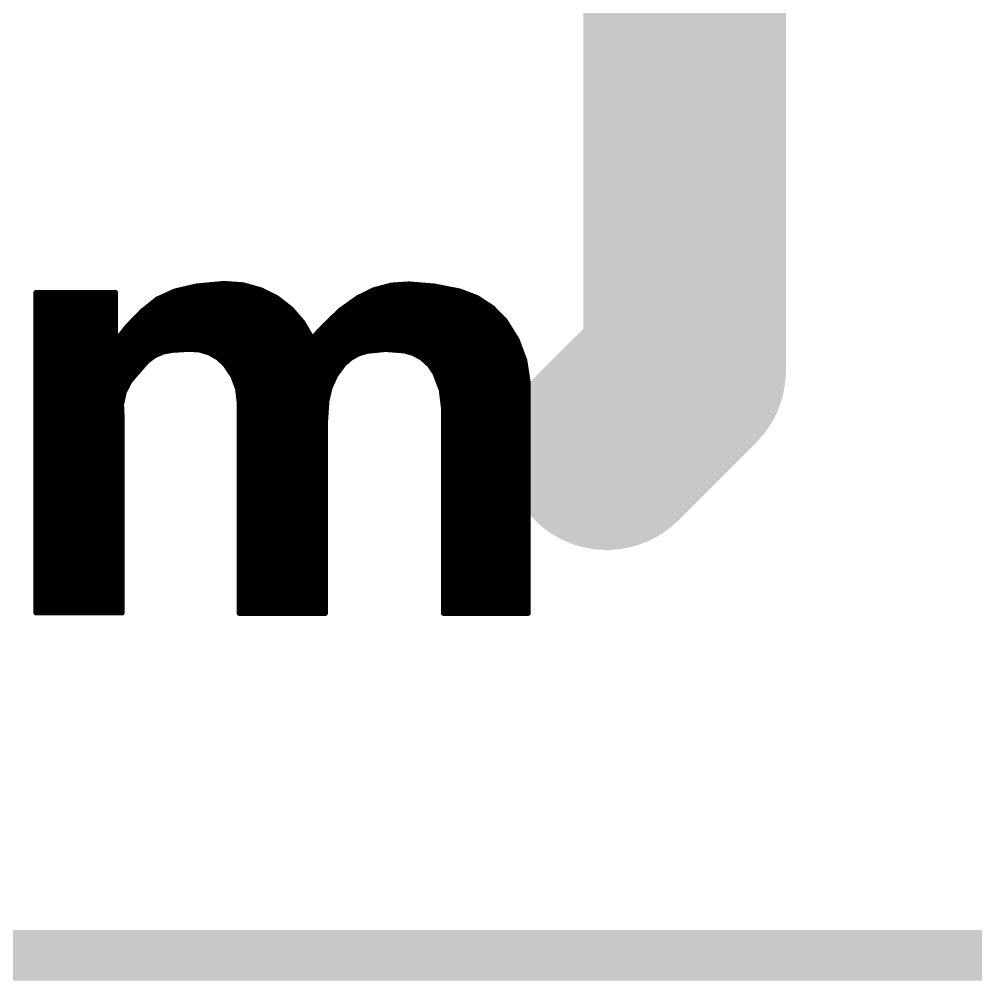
# Model space of a CAD drawing. Extents: x -27 to 95, y -17 to 50.
# Drawn here: x 80.876 to 85.669, y -0.127 to 4.692 of the extents above; entities that cross this region are included whole.
import ezdxf

# ---------------------------------------------------------------- set-up
doc = ezdxf.new("R2010")
doc.units = 0
for name, color, linetype in [('1', 12, 'CONTINUOUS'), ('16', 132, 'CONTINUOUS'), ('18', 110, 'CONTINUOUS'), ('20', 53, 'CONTINUOUS'), ('21', 41, 'CONTINUOUS')]:
    doc.layers.add(name, color=color, linetype=linetype)

# ---------------------------------------------------------------- blocks, each defined once
blk = doc.blocks.new('ROUNDV')
at = {"const_width": 0.5}
blk.add_lwpolyline([(0, -0.25, 1), (0, 0.25, 1), (0, -0.25)], format="xyb", dxfattribs=at)

msp = doc.modelspace()

# ---------------------------------------------------------------- linework, layer by layer
at = {"layer": '1'}
for points, const_width in [([(84.21, 6.35), (84.21, 2.93)], 1.016), ([(84.21, 2.93), (83.82, 2.54)], 1.016), ([(91.44, 0), (2.54, 0)], 0.254)]:
    msp.add_lwpolyline(points, dxfattribs=dict(at, const_width=const_width))
at = {"layer": '1', "const_width": 0.508}
for points in [[(84.3896, 2.7504, 1), (84.0304, 3.1096)], [(83.956, 2.93, 1), (84.464, 2.93)], [(83.6404, 2.7196, 1), (83.9996, 2.3604)]]:
    msp.add_lwpolyline(points, format="xyb", dxfattribs=at)
at = {"layer": '16', "const_width": 0.254}
msp.add_lwpolyline([(91.44, 0), (2.54, 0)], dxfattribs=at)
at = {"layer": '20', "const_width": 0.254}
msp.add_lwpolyline([(2.54, 0), (91.44, 0)], dxfattribs=at)
at = {"layer": '21', "const_width": 0.0254}
for points in [[(81.7651, 3.3553), (81.9023, 3.368)], [(81.9023, 3.368), (81.998, 3.3611)], [(81.998, 3.3611), (82.0903, 3.335)], [(82.74, 3.3594), (82.8294, 3.3655)], [(82.8294, 3.3655), (82.9574, 3.3548)], [(80.96, 1.717), (80.96, 3.3223)], [(80.96, 3.3223), (81.3587, 3.3223)], [(81.3587, 3.3223), (81.3587, 3.1013)], [(81.567, 3.2895), (81.6559, 3.3299)], [(81.6504, 3.3274), (82.1052, 3.3274)], [(81.6559, 3.3299), (81.7651, 3.3553)], [(81.7544, 3.3528), (82.0272, 3.3528)], [(82.0903, 3.335), (82.1693, 3.2947)], [(82.5729, 3.2969), (82.6534, 3.3362)], [(82.6354, 3.3274), (83.09, 3.3274)], [(82.6534, 3.3362), (82.74, 3.3594)], [(82.7155, 3.3528), (82.9674, 3.3528)], [(82.9574, 3.3548), (83.0834, 3.3299)], [(83.0834, 3.3299), (83.17, 3.2972)], [(80.96, 3.302), (81.3587, 3.302)], [(80.96, 3.2766), (81.3587, 3.2766)], [(81.4908, 3.2283), (81.567, 3.2895)], [(81.5509, 3.2766), (82.1924, 3.2766)], [(81.5945, 3.302), (82.1549, 3.302)], [(82.1693, 3.2947), (82.2392, 3.24)], [(82.484, 3.2331), (82.5729, 3.2969)], [(82.5446, 3.2766), (83.2015, 3.2766)], [(82.5833, 3.302), (83.1574, 3.302)], [(83.17, 3.2972), (83.2475, 3.2465)], [(80.96, 3.2512), (81.3587, 3.2512)], [(80.96, 3.2258), (81.3587, 3.2258)], [(81.4146, 3.1496), (81.4908, 3.2283)], [(81.4884, 3.2258), (82.2515, 3.2258)], [(81.5193, 3.2512), (82.2249, 3.2512)], [(82.2392, 3.24), (82.2973, 3.1731)], [(82.4052, 3.1572), (82.484, 3.2331)], [(82.4764, 3.2258), (83.2676, 3.2258)], [(82.5092, 3.2512), (83.2403, 3.2512)], [(83.2475, 3.2465), (83.312, 3.1801)], [(80.96, 3.2004), (81.3587, 3.2004)], [(80.96, 3.175), (81.3587, 3.175)], [(81.4392, 3.175), (82.2957, 3.175)], [(81.4638, 3.2004), (82.2736, 3.2004)], [(82.2973, 3.1731), (82.3417, 3.0963)], [(82.4237, 3.175), (83.3152, 3.175)], [(82.4501, 3.2004), (83.2923, 3.2004)], [(83.312, 3.1801), (83.3708, 3.0862)], [(80.96, 3.1496), (81.3587, 3.1496)], [(80.96, 3.1242), (81.3587, 3.1242)], [(81.3816, 3.1064), (81.4146, 3.1496)], [(81.3952, 3.1242), (82.3256, 3.1242)], [(81.4146, 3.1496), (82.3109, 3.1496)], [(82.3595, 3.109), (82.4052, 3.1572)], [(82.3739, 3.1242), (83.347, 3.1242)], [(82.398, 3.1496), (83.3311, 3.1496)], [(80.96, 3.0988), (82.3403, 3.0988)], [(80.96, 3.0734), (83.3756, 3.0734)], [(81.3587, 3.1013), (81.3816, 3.1064)], [(82.3417, 3.0963), (82.3464, 3.0972)], [(82.3464, 3.0972), (82.3504, 3.0999)], [(82.3488, 3.0988), (83.3629, 3.0988)], [(82.3504, 3.0999), (82.3595, 3.109)], [(83.3708, 3.0862), (83.4095, 2.9823)], [(80.96, 3.048), (83.385, 3.048)], [(81.5969, 3.0241), (81.5538, 3.0052)], [(81.6432, 3.0328), (81.5969, 3.0241)], [(81.7296, 3.0378), (81.6432, 3.0328)], [(81.7794, 3.0345), (81.7296, 3.0378)], [(81.8273, 3.0201), (81.7794, 3.0345)], [(82.6186, 3.0277), (82.5751, 3.0144)], [(82.7112, 3.0372), (82.6186, 3.0277)], [(82.804, 3.0302), (82.7112, 3.0372)], [(82.8515, 3.0167), (82.804, 3.0302)], [(80.96, 3.0226), (81.5934, 3.0226)], [(80.96, 2.9972), (81.5432, 2.9972)], [(81.5162, 2.9769), (81.4324, 2.8804)], [(81.5538, 3.0052), (81.5162, 2.9769)], [(81.819, 3.0226), (82.602, 3.0226)], [(81.8706, 2.9954), (81.8273, 3.0201)], [(81.8675, 2.9972), (82.5448, 2.9972)], [(81.9074, 2.9616), (81.8706, 2.9954)], [(82.5355, 2.992), (82.5017, 2.9616)], [(82.5751, 3.0144), (82.5355, 2.992)], [(82.8306, 3.0226), (83.3945, 3.0226)], [(82.8946, 2.9926), (82.8515, 3.0167)], [(82.8863, 2.9972), (83.4039, 2.9972)], [(82.9311, 2.9593), (82.8946, 2.9926)], [(83.4095, 2.9823), (83.4263, 2.8727)], [(80.96, 2.9718), (81.5118, 2.9718)], [(80.96, 2.9464), (81.4897, 2.9464)], [(81.8963, 2.9718), (82.5131, 2.9718)], [(81.9461, 2.9044), (81.9074, 2.9616)], [(81.9177, 2.9464), (82.4906, 2.9464)], [(82.5017, 2.9616), (82.4616, 2.9067)], [(82.9173, 2.9718), (83.4111, 2.9718)], [(82.9589, 2.9185), (82.9311, 2.9593)], [(82.9399, 2.9464), (83.415, 2.9464)], [(80.96, 2.921), (81.4677, 2.921)], [(80.96, 2.8956), (81.4456, 2.8956)], [(81.4324, 2.8804), (81.4026, 2.8238)], [(81.9349, 2.921), (82.4721, 2.921)], [(81.9703, 2.8397), (81.9461, 2.9044)], [(81.9494, 2.8956), (82.4565, 2.8956)], [(82.4616, 2.9067), (82.4333, 2.845)], [(82.9572, 2.921), (83.4189, 2.921)], [(82.9911, 2.8335), (82.9589, 2.9185)], [(82.9676, 2.8956), (83.4228, 2.8956)], [(80.96, 2.8702), (81.427, 2.8702)], [(80.96, 2.8448), (81.4136, 2.8448)], [(81.9589, 2.8702), (82.4449, 2.8702)], [(81.9684, 2.8448), (82.4333, 2.8448)], [(81.9785, 2.7711), (81.9703, 2.8397)], [(82.4333, 2.845), (82.4179, 2.7788)], [(82.9772, 2.8702), (83.4263, 2.8702)], [(82.9869, 2.8448), (83.4263, 2.8448)], [(83.0021, 2.7432), (82.9911, 2.8335)], [(83.4263, 2.8727), (83.4263, 1.7145)], [(80.96, 2.8194), (81.4016, 2.8194)], [(80.96, 2.794), (81.396, 2.794)], [(81.4026, 2.8238), (81.3887, 2.7614)], [(81.9727, 2.8194), (82.4274, 2.8194)], [(81.9758, 2.794), (82.4214, 2.794)], [(82.9929, 2.8194), (83.4263, 2.8194)], [(82.9959, 2.794), (83.4263, 2.794)], [(80.96, 2.7686), (81.3903, 2.7686)], [(80.96, 2.7432), (81.3896, 2.7432)], [(81.3887, 2.7614), (81.3918, 2.6975)], [(81.9785, 1.7145), (81.9785, 2.7711)], [(81.9785, 2.7686), (82.4172, 2.7686)], [(81.9785, 2.7432), (82.4155, 2.7432)], [(82.4179, 2.7788), (82.4103, 2.667)], [(82.999, 2.7686), (83.4263, 2.7686)], [(83.0021, 1.7145), (83.0021, 2.7432)], [(83.0021, 2.7432), (83.4263, 2.7432)], [(80.96, 2.7178), (81.3908, 2.7178)], [(80.96, 2.6924), (81.3918, 2.6924)], [(81.3918, 2.6975), (81.3918, 1.717)], [(81.9785, 2.7178), (82.4138, 2.7178)], [(81.9785, 2.6924), (82.412, 2.6924)], [(83.0021, 2.7178), (83.4263, 2.7178)], [(83.0021, 2.6924), (83.4263, 2.6924)], [(80.96, 2.667), (81.3918, 2.667)], [(80.96, 2.6416), (81.3918, 2.6416)], [(81.9785, 2.667), (82.4103, 2.667)], [(81.9785, 2.6416), (82.4103, 2.6416)], [(82.4103, 2.667), (82.4103, 1.7145)], [(83.0021, 2.667), (83.4263, 2.667)], [(83.0021, 2.6416), (83.4263, 2.6416)], [(80.96, 2.6162), (81.3918, 2.6162)], [(80.96, 2.5908), (81.3918, 2.5908)], [(81.9785, 2.6162), (82.4103, 2.6162)], [(81.9785, 2.5908), (82.4103, 2.5908)], [(83.0021, 2.6162), (83.4263, 2.6162)], [(83.0021, 2.5908), (83.4263, 2.5908)], [(80.96, 2.5654), (81.3918, 2.5654)], [(81.9785, 2.5654), (82.4103, 2.5654)], [(83.0021, 2.5654), (83.4263, 2.5654)], [(80.96, 2.54), (81.3918, 2.54)], [(80.96, 2.5146), (81.3918, 2.5146)], [(81.9785, 2.54), (82.4103, 2.54)], [(81.9785, 2.5146), (82.4103, 2.5146)], [(83.0021, 2.54), (83.4263, 2.54)], [(83.0021, 2.5146), (83.4263, 2.5146)], [(80.96, 2.4892), (81.3918, 2.4892)], [(80.96, 2.4638), (81.3918, 2.4638)], [(81.9785, 2.4892), (82.4103, 2.4892)], [(81.9785, 2.4638), (82.4103, 2.4638)], [(83.0021, 2.4892), (83.4263, 2.4892)], [(83.0021, 2.4638), (83.4263, 2.4638)], [(80.96, 2.4384), (81.3918, 2.4384)], [(80.96, 2.413), (81.3918, 2.413)], [(81.9785, 2.4384), (82.4103, 2.4384)], [(81.9785, 2.413), (82.4103, 2.413)], [(83.0021, 2.4384), (83.4263, 2.4384)], [(83.0021, 2.413), (83.4263, 2.413)], [(80.96, 2.3876), (81.3918, 2.3876)], [(80.96, 2.3622), (81.3918, 2.3622)], [(81.9785, 2.3876), (82.4103, 2.3876)], [(81.9785, 2.3622), (82.4103, 2.3622)], [(83.0021, 2.3876), (83.4263, 2.3876)], [(83.0021, 2.3622), (83.4263, 2.3622)], [(80.96, 2.3368), (81.3918, 2.3368)], [(80.96, 2.3114), (81.3918, 2.3114)], [(81.9785, 2.3368), (82.4103, 2.3368)], [(81.9785, 2.3114), (82.4103, 2.3114)], [(83.0021, 2.3368), (83.4263, 2.3368)], [(83.0021, 2.3114), (83.4263, 2.3114)], [(80.96, 2.286), (81.3918, 2.286)], [(80.96, 2.2606), (81.3918, 2.2606)], [(81.9785, 2.286), (82.4103, 2.286)], [(81.9785, 2.2606), (82.4103, 2.2606)], [(83.0021, 2.286), (83.4263, 2.286)], [(83.0021, 2.2606), (83.4263, 2.2606)], [(80.96, 2.2352), (81.3918, 2.2352)], [(80.96, 2.2098), (81.3918, 2.2098)], [(81.9785, 2.2352), (82.4103, 2.2352)], [(81.9785, 2.2098), (82.4103, 2.2098)], [(83.0021, 2.2352), (83.4263, 2.2352)], [(83.0021, 2.2098), (83.4263, 2.2098)], [(80.96, 2.1844), (81.3918, 2.1844)], [(80.96, 2.159), (81.3918, 2.159)], [(81.9785, 2.1844), (82.4103, 2.1844)], [(81.9785, 2.159), (82.4103, 2.159)], [(83.0021, 2.1844), (83.4263, 2.1844)], [(83.0021, 2.159), (83.4263, 2.159)], [(80.96, 2.1336), (81.3918, 2.1336)], [(80.96, 2.1082), (81.3918, 2.1082)], [(81.9785, 2.1336), (82.4103, 2.1336)], [(81.9785, 2.1082), (82.4103, 2.1082)], [(83.0021, 2.1336), (83.4263, 2.1336)], [(83.0021, 2.1082), (83.4263, 2.1082)], [(80.96, 2.0828), (81.3918, 2.0828)], [(81.9785, 2.0828), (82.4103, 2.0828)], [(83.0021, 2.0828), (83.4263, 2.0828)], [(80.96, 2.0574), (81.3918, 2.0574)], [(80.96, 2.032), (81.3918, 2.032)], [(81.9785, 2.0574), (82.4103, 2.0574)], [(81.9785, 2.032), (82.4103, 2.032)], [(83.0021, 2.0574), (83.4263, 2.0574)], [(83.0021, 2.032), (83.4263, 2.032)], [(80.96, 2.0066), (81.3918, 2.0066)], [(80.96, 1.9812), (81.3918, 1.9812)], [(81.9785, 2.0066), (82.4103, 2.0066)], [(81.9785, 1.9812), (82.4103, 1.9812)], [(83.0021, 2.0066), (83.4263, 2.0066)], [(83.0021, 1.9812), (83.4263, 1.9812)], [(80.96, 1.9558), (81.3918, 1.9558)], [(80.96, 1.9304), (81.3918, 1.9304)], [(81.9785, 1.9558), (82.4103, 1.9558)], [(81.9785, 1.9304), (82.4103, 1.9304)], [(83.0021, 1.9558), (83.4263, 1.9558)], [(83.0021, 1.9304), (83.4263, 1.9304)], [(80.96, 1.905), (81.3918, 1.905)], [(80.96, 1.8796), (81.3918, 1.8796)], [(81.9785, 1.905), (82.4103, 1.905)], [(81.9785, 1.8796), (82.4103, 1.8796)], [(83.0021, 1.905), (83.4263, 1.905)], [(83.0021, 1.8796), (83.4263, 1.8796)], [(80.96, 1.8542), (81.3918, 1.8542)], [(80.96, 1.8288), (81.3918, 1.8288)], [(81.9785, 1.8542), (82.4103, 1.8542)], [(81.9785, 1.8288), (82.4103, 1.8288)], [(83.0021, 1.8542), (83.4263, 1.8542)], [(83.0021, 1.8288), (83.4263, 1.8288)], [(80.96, 1.8034), (81.3918, 1.8034)], [(80.96, 1.778), (81.3918, 1.778)], [(81.9785, 1.8034), (82.4103, 1.8034)], [(81.9785, 1.778), (82.4103, 1.778)], [(83.0021, 1.8034), (83.4263, 1.8034)], [(83.0021, 1.778), (83.4263, 1.778)], [(80.96, 1.7526), (81.3918, 1.7526)], [(80.96, 1.7272), (81.3918, 1.7272)], [(81.9785, 1.7526), (82.4103, 1.7526)], [(81.9785, 1.7272), (82.4103, 1.7272)], [(83.0021, 1.7526), (83.4263, 1.7526)], [(83.0021, 1.7272), (83.4263, 1.7272)], [(81.3918, 1.717), (80.96, 1.717)], [(82.4103, 1.7145), (81.9785, 1.7145)], [(83.4263, 1.7145), (83.0021, 1.7145)]]:
    msp.add_lwpolyline(points, dxfattribs=at)
at = {"layer": '21', "const_width": 0.0127}
for points in [[(81.9028, 3.3743, 1), (81.9018, 3.3617)], [(81.9029, 3.3617, 1), (81.9017, 3.3743)], [(81.9997, 3.3672, 1), (81.9963, 3.3549)], [(81.9975, 3.3547, 1), (81.9984, 3.3674)], [(82.8299, 3.3718, 1), (82.8289, 3.3592)], [(82.8298, 3.3592, 1), (82.829, 3.3718)], [(80.96, 3.3287, 1), (80.96, 3.316)], [(80.9664, 3.3223, 1), (80.9537, 3.3223)], [(81.365, 3.3223, 1), (81.3524, 3.3223)], [(81.3587, 3.316, 1), (81.3587, 3.3287)], [(81.6504, 3.3338, 1), (81.6504, 3.3211)], [(81.6545, 3.3361, 1), (81.6573, 3.3237)], [(81.6585, 3.3241, 1), (81.6533, 3.3357)], [(81.7544, 3.3592, 1), (81.7544, 3.3465)], [(81.7645, 3.3616, 1), (81.7657, 3.349)], [(81.7665, 3.3491, 1), (81.7637, 3.3615)], [(82.0272, 3.3465, 1), (82.0272, 3.3592)], [(82.0932, 3.3407, 1), (82.0874, 3.3293)], [(82.0886, 3.3289, 1), (82.092, 3.3411)], [(82.1052, 3.3211, 1), (82.1052, 3.3338)], [(82.6354, 3.3338, 1), (82.6354, 3.3211)], [(82.6518, 3.3423, 1), (82.6551, 3.3301)], [(82.6562, 3.3305, 1), (82.6506, 3.3419)], [(82.7155, 3.3592, 1), (82.7155, 3.3465)], [(82.7396, 3.3657, 1), (82.7404, 3.353)], [(82.7416, 3.3532, 1), (82.7384, 3.3655)], [(82.9586, 3.361, 1), (82.9562, 3.3486)], [(82.9569, 3.3485, 1), (82.9579, 3.3611)], [(82.9674, 3.3465, 1), (82.9674, 3.3592)], [(83.0856, 3.3358, 1), (83.0812, 3.324)], [(83.0822, 3.3237, 1), (83.0846, 3.3361)], [(83.09, 3.3211, 1), (83.09, 3.3338)], [(80.96, 3.283, 1), (80.96, 3.2703)], [(80.96, 3.3083, 1), (80.96, 3.2957)], [(81.3587, 3.2957, 1), (81.3587, 3.3083)], [(81.3587, 3.2703, 1), (81.3587, 3.283)], [(81.5509, 3.283, 1), (81.5509, 3.2703)], [(81.5643, 3.2952, 1), (81.5696, 3.2837)], [(81.5709, 3.2845, 1), (81.563, 3.2944)], [(81.5945, 3.3083, 1), (81.5945, 3.2957)], [(82.1549, 3.2957, 1), (82.1549, 3.3083)], [(82.1732, 3.2997, 1), (82.1654, 3.2897)], [(82.1664, 3.289, 1), (82.1722, 3.3003)], [(82.1924, 3.2703, 1), (82.1924, 3.283)], [(82.5446, 3.283, 1), (82.5446, 3.2703)], [(82.5701, 3.3026, 1), (82.5757, 3.2912)], [(82.5766, 3.2917, 1), (82.5692, 3.3021)], [(82.5833, 3.3083, 1), (82.5833, 3.2957)], [(83.1574, 3.2957, 1), (83.1574, 3.3083)], [(83.1735, 3.3026, 1), (83.1666, 3.2919)], [(83.1678, 3.2913, 1), (83.1723, 3.3032)], [(83.2015, 3.2703, 1), (83.2015, 3.283)], [(80.96, 3.2576, 1), (80.96, 3.2449)], [(80.96, 3.2321, 1), (80.96, 3.2195)], [(81.3587, 3.2449, 1), (81.3587, 3.2576)], [(81.3587, 3.2195, 1), (81.3587, 3.2321)], [(81.4884, 3.2321, 1), (81.4884, 3.2195)], [(81.4868, 3.2333, 1), (81.4948, 3.2233)], [(81.4954, 3.2239, 1), (81.4862, 3.2327)], [(81.5193, 3.2576, 1), (81.5193, 3.2449)], [(82.2249, 3.2449, 1), (82.2249, 3.2576)], [(82.2439, 3.2442, 1), (82.2344, 3.2359)], [(82.2352, 3.235, 1), (82.2431, 3.245)], [(82.2515, 3.2195, 1), (82.2515, 3.2321)], [(82.4764, 3.2321, 1), (82.4764, 3.2195)], [(82.4803, 3.2383, 1), (82.4877, 3.2279)], [(82.4884, 3.2285, 1), (82.4796, 3.2377)], [(82.5092, 3.2576, 1), (82.5092, 3.2449)], [(83.2403, 3.2449, 1), (83.2403, 3.2576)], [(83.252, 3.2509, 1), (83.2429, 3.2421)], [(83.244, 3.2412, 1), (83.251, 3.2518)], [(83.2676, 3.2195, 1), (83.2676, 3.2321)], [(80.96, 3.1814, 1), (80.96, 3.1687)], [(80.96, 3.2067, 1), (80.96, 3.1941)], [(81.3587, 3.1941, 1), (81.3587, 3.2067)], [(81.3587, 3.1687, 1), (81.3587, 3.1814)], [(81.4392, 3.1814, 1), (81.4392, 3.1687)], [(81.4638, 3.2067, 1), (81.4638, 3.1941)], [(82.2736, 3.1941, 1), (82.2736, 3.2067)], [(82.3028, 3.1763, 1), (82.2918, 3.1699)], [(82.2925, 3.1689, 1), (82.3021, 3.1773)], [(82.2957, 3.1687, 1), (82.2957, 3.1814)], [(82.4237, 3.1814, 1), (82.4237, 3.1687)], [(82.4501, 3.2067, 1), (82.4501, 3.1941)], [(83.2923, 3.1941, 1), (83.2923, 3.2067)], [(83.3174, 3.1835, 1), (83.3066, 3.1767)], [(83.3074, 3.1757, 1), (83.3166, 3.1845)], [(83.3152, 3.1687, 1), (83.3152, 3.1814)], [(80.96, 3.1559, 1), (80.96, 3.1433)], [(80.96, 3.1305, 1), (80.96, 3.1179)], [(81.3587, 3.1433, 1), (81.3587, 3.1559)], [(81.3587, 3.1179, 1), (81.3587, 3.1305)], [(81.3952, 3.1305, 1), (81.3952, 3.1179)], [(81.4146, 3.1559, 1), (81.4146, 3.1433)], [(81.41, 3.154, 1), (81.4192, 3.1452)], [(81.4196, 3.1457, 1), (81.4096, 3.1535)], [(82.3109, 3.1433, 1), (82.3109, 3.1559)], [(82.3256, 3.1179, 1), (82.3256, 3.1305)], [(82.3739, 3.1305, 1), (82.3739, 3.1179)], [(82.398, 3.1559, 1), (82.398, 3.1433)], [(82.4008, 3.1618, 1), (82.4096, 3.1526)], [(82.4098, 3.1528, 1), (82.4006, 3.1616)], [(83.3311, 3.1433, 1), (83.3311, 3.1559)], [(83.347, 3.1179, 1), (83.347, 3.1305)], [(80.96, 3.1052, 1), (80.96, 3.0925)], [(80.96, 3.0798, 1), (80.96, 3.0671)], [(81.3573, 3.1075, 1), (81.3601, 3.0951)], [(81.3524, 3.1013, 1), (81.365, 3.1013)], [(81.3766, 3.1103, 1), (81.3866, 3.1025)], [(81.383, 3.1002, 1), (81.3802, 3.1126)], [(82.3405, 3.1025, 1), (82.3429, 3.0901)], [(82.3362, 3.0931, 1), (82.3472, 3.0995)], [(82.3429, 3.1025, 1), (82.35, 3.092)], [(82.3403, 3.0925, 1), (82.3403, 3.1052)], [(82.3488, 3.1052, 1), (82.3488, 3.0925)], [(82.3459, 3.1044, 1), (82.3549, 3.0954)], [(82.3476, 3.091, 1), (82.3452, 3.1035)], [(82.3539, 3.0946, 1), (82.3469, 3.1052)], [(82.3549, 3.1134, 1), (82.3641, 3.1046)], [(82.364, 3.1045, 1), (82.355, 3.1135)], [(83.3629, 3.0925, 1), (83.3629, 3.1052)], [(83.3768, 3.0884, 1), (83.3649, 3.0839)], [(83.3655, 3.0828, 1), (83.3762, 3.0895)], [(83.3756, 3.0671, 1), (83.3756, 3.0798)], [(80.96, 3.0543, 1), (80.96, 3.0417)], [(81.5958, 3.0304, 1), (81.5981, 3.0179)], [(81.5995, 3.0183, 1), (81.5944, 3.03)], [(81.6428, 3.0391, 1), (81.6436, 3.0265)], [(81.6444, 3.0266, 1), (81.642, 3.039)], [(81.73, 3.0441, 1), (81.7292, 3.0315)], [(81.73, 3.0315, 1), (81.7292, 3.0441)], [(81.7813, 3.0406, 1), (81.7776, 3.0284)], [(81.779, 3.0282, 1), (81.7798, 3.0408)], [(82.618, 3.034, 1), (82.6192, 3.0214)], [(82.6205, 3.0216, 1), (82.6167, 3.0338)], [(82.7117, 3.0435, 1), (82.7107, 3.0308)], [(82.7118, 3.0308, 1), (82.7105, 3.0435)], [(82.8057, 3.0363, 1), (82.8023, 3.0241)], [(82.8035, 3.0239, 1), (82.8045, 3.0365)], [(83.385, 3.0417, 1), (83.385, 3.0543)], [(80.96, 3.029, 1), (80.96, 3.0163)], [(80.96, 3.0036, 1), (80.96, 2.9909)], [(81.5124, 2.982, 1), (81.52, 2.9718)], [(81.521, 2.9727, 1), (81.5114, 2.9811)], [(81.5432, 2.9909, 1), (81.5432, 3.0036)], [(81.5513, 3.011, 1), (81.5564, 2.9994)], [(81.5577, 3.0001, 1), (81.55, 3.0103)], [(81.5934, 3.0163, 1), (81.5934, 3.029)], [(81.819, 3.029, 1), (81.819, 3.0163)], [(81.8304, 3.0256, 1), (81.8241, 3.0146)], [(81.8254, 3.014, 1), (81.8291, 3.0262)], [(81.8675, 3.0036, 1), (81.8675, 2.9909)], [(81.8749, 3.0001, 1), (81.8663, 2.9907)], [(81.8675, 2.9899, 1), (81.8738, 3.0009)], [(82.5324, 2.9975, 1), (82.5387, 2.9865)], [(82.5398, 2.9873, 1), (82.5313, 2.9967)], [(82.5448, 2.9909, 1), (82.5448, 3.0036)], [(82.5733, 3.0204, 1), (82.577, 3.0083)], [(82.5782, 3.0088, 1), (82.572, 3.0199)], [(82.602, 3.0163, 1), (82.602, 3.029)], [(82.8306, 3.029, 1), (82.8306, 3.0163)], [(82.8546, 3.0222, 1), (82.8484, 3.0111)], [(82.8497, 3.0105, 1), (82.8532, 3.0228)], [(82.8863, 3.0036, 1), (82.8863, 2.9909)], [(82.8989, 2.9973, 1), (82.8903, 2.9879)], [(82.8915, 2.987, 1), (82.8977, 2.9981)], [(83.3945, 3.0163, 1), (83.3945, 3.029)], [(83.4157, 2.9832, 1), (83.4032, 2.9813)], [(83.4035, 2.98, 1), (83.4154, 2.9845)], [(83.4039, 2.9909, 1), (83.4039, 3.0036)], [(80.96, 2.9781, 1), (80.96, 2.9655)], [(80.96, 2.9527, 1), (80.96, 2.9401)], [(81.4897, 2.9401, 1), (81.4897, 2.9527)], [(81.5118, 2.9655, 1), (81.5118, 2.9781)], [(81.8963, 2.9781, 1), (81.8963, 2.9655)], [(81.9127, 2.9652, 1), (81.9021, 2.958)], [(81.9031, 2.9569, 1), (81.9117, 2.9663)], [(81.9177, 2.9527, 1), (81.9177, 2.9401)], [(82.4906, 2.9401, 1), (82.4906, 2.9527)], [(82.4975, 2.9663, 1), (82.5059, 2.9569)], [(82.5068, 2.9579, 1), (82.4966, 2.9653)], [(82.5131, 2.9655, 1), (82.5131, 2.9781)], [(82.9173, 2.9781, 1), (82.9173, 2.9655)], [(82.9363, 2.9629, 1), (82.9258, 2.9557)], [(82.9268, 2.9546, 1), (82.9353, 2.964)], [(82.9399, 2.9527, 1), (82.9399, 2.9401)], [(83.4111, 2.9655, 1), (83.4111, 2.9781)], [(83.415, 2.9401, 1), (83.415, 2.9527)], [(80.96, 2.9274, 1), (80.96, 2.9147)], [(80.96, 2.9019, 1), (80.96, 2.8893)], [(81.438, 2.8774, 1), (81.4268, 2.8834)], [(81.4456, 2.8893, 1), (81.4456, 2.9019)], [(81.4677, 2.9147, 1), (81.4677, 2.9274)], [(81.9349, 2.9274, 1), (81.9349, 2.9147)], [(81.9521, 2.9066, 1), (81.9402, 2.9022)], [(81.9409, 2.9008, 1), (81.9514, 2.908)], [(81.9494, 2.9019, 1), (81.9494, 2.8893)], [(82.4565, 2.9105, 1), (82.4668, 2.903)], [(82.4674, 2.9041, 1), (82.4559, 2.9094)], [(82.4565, 2.8893, 1), (82.4565, 2.9019)], [(82.4721, 2.9147, 1), (82.4721, 2.9274)], [(82.9572, 2.9274, 1), (82.9572, 2.9147)], [(82.9648, 2.9208, 1), (82.953, 2.9162)], [(82.9537, 2.9149, 1), (82.9641, 2.9221)], [(82.9676, 2.9019, 1), (82.9676, 2.8893)], [(83.4189, 2.9147, 1), (83.4189, 2.9274)], [(83.4228, 2.8893, 1), (83.4228, 2.9019)], [(80.96, 2.8512, 1), (80.96, 2.8385)], [(80.96, 2.8765, 1), (80.96, 2.8639)], [(81.4136, 2.8385, 1), (81.4136, 2.8512)], [(81.4276, 2.8846, 1), (81.4372, 2.8762)], [(81.427, 2.8639, 1), (81.427, 2.8765)], [(81.9589, 2.8765, 1), (81.9589, 2.8639)], [(81.9684, 2.8512, 1), (81.9684, 2.8385)], [(81.9766, 2.8404, 1), (81.964, 2.8389)], [(81.9643, 2.8375, 1), (81.9762, 2.8419)], [(82.4395, 2.8435, 1), (82.4271, 2.8464)], [(82.4276, 2.8476, 1), (82.4391, 2.8423)], [(82.4333, 2.8385, 1), (82.4333, 2.8512)], [(82.4449, 2.8639, 1), (82.4449, 2.8765)], [(82.9772, 2.8765, 1), (82.9772, 2.8639)], [(82.9869, 2.8512, 1), (82.9869, 2.8385)], [(82.9975, 2.8342, 1), (82.9848, 2.8327)], [(83.4326, 2.8727, 1), (83.42, 2.8727)], [(83.42, 2.8717, 1), (83.4326, 2.8737)], [(83.4263, 2.8639, 1), (83.4263, 2.8765)], [(83.4263, 2.8385, 1), (83.4263, 2.8512)], [(80.96, 2.8258, 1), (80.96, 2.8131)], [(80.96, 2.8003, 1), (80.96, 2.7877)], [(81.396, 2.7877, 1), (81.396, 2.8003)], [(81.397, 2.8268, 1), (81.4082, 2.8209)], [(81.4088, 2.8224, 1), (81.3964, 2.8252)], [(81.4016, 2.8131, 1), (81.4016, 2.8258)], [(81.9727, 2.8258, 1), (81.9727, 2.8131)], [(81.9758, 2.8003, 1), (81.9758, 2.7877)], [(82.4214, 2.7877, 1), (82.4214, 2.8003)], [(82.4274, 2.8131, 1), (82.4274, 2.8258)], [(82.9852, 2.8312, 1), (82.9971, 2.8357)], [(82.9929, 2.8258, 1), (82.9929, 2.8131)], [(82.9959, 2.8003, 1), (82.9959, 2.7877)], [(83.4263, 2.8131, 1), (83.4263, 2.8258)], [(83.4263, 2.7877, 1), (83.4263, 2.8003)], [(80.96, 2.775, 1), (80.96, 2.7623)], [(80.96, 2.7496, 1), (80.96, 2.7369)], [(81.3951, 2.7617, 1), (81.3824, 2.7611)], [(81.3825, 2.7628, 1), (81.3949, 2.76)], [(81.3896, 2.7369, 1), (81.3896, 2.7496)], [(81.3903, 2.7623, 1), (81.3903, 2.775)], [(81.9785, 2.775, 1), (81.9785, 2.7623)], [(81.9785, 2.7496, 1), (81.9785, 2.7369)], [(81.9849, 2.7711, 1), (81.9722, 2.7711)], [(81.9722, 2.7703, 1), (81.9848, 2.7719)], [(82.4117, 2.7802, 1), (82.4241, 2.7774)], [(82.4242, 2.7784, 1), (82.4116, 2.7792)], [(82.4155, 2.7369, 1), (82.4155, 2.7496)], [(82.4172, 2.7623, 1), (82.4172, 2.775)], [(82.999, 2.775, 1), (82.999, 2.7623)], [(83.0021, 2.7496, 1), (83.0021, 2.7369)], [(83.0084, 2.7432, 1), (82.9958, 2.7432)], [(82.9958, 2.7424, 1), (83.0084, 2.744)], [(83.4263, 2.7623, 1), (83.4263, 2.775)], [(83.4263, 2.7369, 1), (83.4263, 2.7496)], [(80.96, 2.7241, 1), (80.96, 2.7115)], [(80.96, 2.6987, 1), (80.96, 2.6861)], [(81.3855, 2.6972, 1), (81.3981, 2.6978)], [(81.3982, 2.6975, 1), (81.3855, 2.6975)], [(81.3908, 2.7115, 1), (81.3908, 2.7241)], [(81.3918, 2.6861, 1), (81.3918, 2.6987)], [(81.9785, 2.7241, 1), (81.9785, 2.7115)], [(81.9785, 2.6987, 1), (81.9785, 2.6861)], [(82.412, 2.6861, 1), (82.412, 2.6987)], [(82.4138, 2.7115, 1), (82.4138, 2.7241)], [(83.0021, 2.7241, 1), (83.0021, 2.7115)], [(83.0021, 2.6987, 1), (83.0021, 2.6861)], [(83.4263, 2.7115, 1), (83.4263, 2.7241)], [(83.4263, 2.6861, 1), (83.4263, 2.6987)], [(80.96, 2.6734, 1), (80.96, 2.6607)], [(80.96, 2.6479, 1), (80.96, 2.6353)], [(81.3918, 2.6607, 1), (81.3918, 2.6734)], [(81.3918, 2.6353, 1), (81.3918, 2.6479)], [(81.9785, 2.6734, 1), (81.9785, 2.6607)], [(81.9785, 2.6479, 1), (81.9785, 2.6353)], [(82.4167, 2.667, 1), (82.404, 2.667)], [(82.404, 2.6674, 1), (82.4166, 2.6666)], [(82.4103, 2.6607, 1), (82.4103, 2.6734)], [(82.4103, 2.6353, 1), (82.4103, 2.6479)], [(83.0021, 2.6734, 1), (83.0021, 2.6607)], [(83.0021, 2.6479, 1), (83.0021, 2.6353)], [(83.4263, 2.6607, 1), (83.4263, 2.6734)], [(83.4263, 2.6353, 1), (83.4263, 2.6479)], [(80.96, 2.5972, 1), (80.96, 2.5845)], [(80.96, 2.6225, 1), (80.96, 2.6099)], [(81.3918, 2.6099, 1), (81.3918, 2.6225)], [(81.3918, 2.5845, 1), (81.3918, 2.5972)], [(81.9785, 2.5972, 1), (81.9785, 2.5845)], [(81.9785, 2.6225, 1), (81.9785, 2.6099)], [(82.4103, 2.6099, 1), (82.4103, 2.6225)], [(82.4103, 2.5845, 1), (82.4103, 2.5972)], [(83.0021, 2.5972, 1), (83.0021, 2.5845)], [(83.0021, 2.6225, 1), (83.0021, 2.6099)], [(83.4263, 2.6099, 1), (83.4263, 2.6225)], [(83.4263, 2.5845, 1), (83.4263, 2.5972)], [(80.96, 2.5717, 1), (80.96, 2.5591)], [(81.3918, 2.5591, 1), (81.3918, 2.5717)], [(81.9785, 2.5717, 1), (81.9785, 2.5591)], [(82.4103, 2.5591, 1), (82.4103, 2.5717)], [(83.0021, 2.5717, 1), (83.0021, 2.5591)], [(83.4263, 2.5591, 1), (83.4263, 2.5717)], [(80.96, 2.521, 1), (80.96, 2.5083)], [(80.96, 2.5463, 1), (80.96, 2.5337)], [(81.3918, 2.5337, 1), (81.3918, 2.5463)], [(81.3918, 2.5083, 1), (81.3918, 2.521)], [(81.9785, 2.521, 1), (81.9785, 2.5083)], [(81.9785, 2.5463, 1), (81.9785, 2.5337)], [(82.4103, 2.5337, 1), (82.4103, 2.5463)], [(82.4103, 2.5083, 1), (82.4103, 2.521)], [(83.0021, 2.521, 1), (83.0021, 2.5083)], [(83.0021, 2.5463, 1), (83.0021, 2.5337)], [(83.4263, 2.5337, 1), (83.4263, 2.5463)], [(83.4263, 2.5083, 1), (83.4263, 2.521)], [(80.96, 2.4956, 1), (80.96, 2.4829)], [(80.96, 2.4701, 1), (80.96, 2.4575)], [(81.3918, 2.4829, 1), (81.3918, 2.4956)], [(81.3918, 2.4575, 1), (81.3918, 2.4701)], [(81.9785, 2.4956, 1), (81.9785, 2.4829)], [(81.9785, 2.4701, 1), (81.9785, 2.4575)], [(82.4103, 2.4829, 1), (82.4103, 2.4956)], [(82.4103, 2.4575, 1), (82.4103, 2.4701)], [(83.0021, 2.4956, 1), (83.0021, 2.4829)], [(83.0021, 2.4701, 1), (83.0021, 2.4575)], [(83.4263, 2.4829, 1), (83.4263, 2.4956)], [(83.4263, 2.4575, 1), (83.4263, 2.4701)], [(80.96, 2.4194, 1), (80.96, 2.4067)], [(80.96, 2.4447, 1), (80.96, 2.4321)], [(81.3918, 2.4321, 1), (81.3918, 2.4447)], [(81.3918, 2.4067, 1), (81.3918, 2.4194)], [(81.9785, 2.4194, 1), (81.9785, 2.4067)], [(81.9785, 2.4447, 1), (81.9785, 2.4321)], [(82.4103, 2.4321, 1), (82.4103, 2.4447)], [(82.4103, 2.4067, 1), (82.4103, 2.4194)], [(83.0021, 2.4194, 1), (83.0021, 2.4067)], [(83.0021, 2.4447, 1), (83.0021, 2.4321)], [(83.4263, 2.4321, 1), (83.4263, 2.4447)], [(83.4263, 2.4067, 1), (83.4263, 2.4194)], [(80.96, 2.3939, 1), (80.96, 2.3813)], [(80.96, 2.3685, 1), (80.96, 2.3559)], [(81.3918, 2.3813, 1), (81.3918, 2.3939)], [(81.3918, 2.3559, 1), (81.3918, 2.3685)], [(81.9785, 2.3939, 1), (81.9785, 2.3813)], [(81.9785, 2.3685, 1), (81.9785, 2.3559)], [(82.4103, 2.3813, 1), (82.4103, 2.3939)], [(82.4103, 2.3559, 1), (82.4103, 2.3685)], [(83.0021, 2.3939, 1), (83.0021, 2.3813)], [(83.0021, 2.3685, 1), (83.0021, 2.3559)], [(83.4263, 2.3813, 1), (83.4263, 2.3939)], [(83.4263, 2.3559, 1), (83.4263, 2.3685)], [(80.96, 2.3432, 1), (80.96, 2.3305)], [(80.96, 2.3177, 1), (80.96, 2.3051)], [(81.3918, 2.3305, 1), (81.3918, 2.3432)], [(81.3918, 2.3051, 1), (81.3918, 2.3177)], [(81.9785, 2.3432, 1), (81.9785, 2.3305)], [(81.9785, 2.3177, 1), (81.9785, 2.3051)], [(82.4103, 2.3305, 1), (82.4103, 2.3432)], [(82.4103, 2.3051, 1), (82.4103, 2.3177)], [(83.0021, 2.3432, 1), (83.0021, 2.3305)], [(83.0021, 2.3177, 1), (83.0021, 2.3051)], [(83.4263, 2.3305, 1), (83.4263, 2.3432)], [(83.4263, 2.3051, 1), (83.4263, 2.3177)], [(80.96, 2.267, 1), (80.96, 2.2543)], [(80.96, 2.2923, 1), (80.96, 2.2797)], [(81.3918, 2.2797, 1), (81.3918, 2.2923)], [(81.3918, 2.2543, 1), (81.3918, 2.267)], [(81.9785, 2.267, 1), (81.9785, 2.2543)], [(81.9785, 2.2923, 1), (81.9785, 2.2797)], [(82.4103, 2.2797, 1), (82.4103, 2.2923)], [(82.4103, 2.2543, 1), (82.4103, 2.267)], [(83.0021, 2.267, 1), (83.0021, 2.2543)], [(83.0021, 2.2923, 1), (83.0021, 2.2797)], [(83.4263, 2.2797, 1), (83.4263, 2.2923)], [(83.4263, 2.2543, 1), (83.4263, 2.267)], [(80.96, 2.2416, 1), (80.96, 2.2289)], [(80.96, 2.2161, 1), (80.96, 2.2035)], [(81.3918, 2.2289, 1), (81.3918, 2.2416)], [(81.3918, 2.2035, 1), (81.3918, 2.2161)], [(81.9785, 2.2416, 1), (81.9785, 2.2289)], [(81.9785, 2.2161, 1), (81.9785, 2.2035)], [(82.4103, 2.2289, 1), (82.4103, 2.2416)], [(82.4103, 2.2035, 1), (82.4103, 2.2161)], [(83.0021, 2.2416, 1), (83.0021, 2.2289)], [(83.0021, 2.2161, 1), (83.0021, 2.2035)], [(83.4263, 2.2289, 1), (83.4263, 2.2416)], [(83.4263, 2.2035, 1), (83.4263, 2.2161)], [(80.96, 2.1654, 1), (80.96, 2.1527)], [(80.96, 2.1907, 1), (80.96, 2.1781)], [(81.3918, 2.1781, 1), (81.3918, 2.1907)], [(81.3918, 2.1527, 1), (81.3918, 2.1654)], [(81.9785, 2.1654, 1), (81.9785, 2.1527)], [(81.9785, 2.1907, 1), (81.9785, 2.1781)], [(82.4103, 2.1781, 1), (82.4103, 2.1907)], [(82.4103, 2.1527, 1), (82.4103, 2.1654)], [(83.0021, 2.1654, 1), (83.0021, 2.1527)], [(83.0021, 2.1907, 1), (83.0021, 2.1781)], [(83.4263, 2.1781, 1), (83.4263, 2.1907)], [(83.4263, 2.1527, 1), (83.4263, 2.1654)], [(80.96, 2.1399, 1), (80.96, 2.1273)], [(80.96, 2.1145, 1), (80.96, 2.1019)], [(81.3918, 2.1273, 1), (81.3918, 2.1399)], [(81.3918, 2.1019, 1), (81.3918, 2.1145)], [(81.9785, 2.1399, 1), (81.9785, 2.1273)], [(81.9785, 2.1145, 1), (81.9785, 2.1019)], [(82.4103, 2.1273, 1), (82.4103, 2.1399)], [(82.4103, 2.1019, 1), (82.4103, 2.1145)], [(83.0021, 2.1399, 1), (83.0021, 2.1273)], [(83.0021, 2.1145, 1), (83.0021, 2.1019)], [(83.4263, 2.1273, 1), (83.4263, 2.1399)], [(83.4263, 2.1019, 1), (83.4263, 2.1145)], [(80.96, 2.0892, 1), (80.96, 2.0765)], [(81.3918, 2.0765, 1), (81.3918, 2.0892)], [(81.9785, 2.0892, 1), (81.9785, 2.0765)], [(82.4103, 2.0765, 1), (82.4103, 2.0892)], [(83.0021, 2.0892, 1), (83.0021, 2.0765)], [(83.4263, 2.0765, 1), (83.4263, 2.0892)], [(80.96, 2.0637, 1), (80.96, 2.0511)], [(80.96, 2.0383, 1), (80.96, 2.0257)], [(81.3918, 2.0511, 1), (81.3918, 2.0637)], [(81.3918, 2.0257, 1), (81.3918, 2.0383)], [(81.9785, 2.0637, 1), (81.9785, 2.0511)], [(81.9785, 2.0383, 1), (81.9785, 2.0257)], [(82.4103, 2.0511, 1), (82.4103, 2.0637)], [(82.4103, 2.0257, 1), (82.4103, 2.0383)], [(83.0021, 2.0637, 1), (83.0021, 2.0511)], [(83.0021, 2.0383, 1), (83.0021, 2.0257)], [(83.4263, 2.0511, 1), (83.4263, 2.0637)], [(83.4263, 2.0257, 1), (83.4263, 2.0383)], [(80.96, 1.9876, 1), (80.96, 1.9748)], [(80.96, 2.013, 1), (80.96, 2.0003)], [(81.3918, 2.0003, 1), (81.3918, 2.013)], [(81.3918, 1.9748, 1), (81.3918, 1.9876)], [(81.9785, 1.9876, 1), (81.9785, 1.9748)], [(81.9785, 2.013, 1), (81.9785, 2.0003)], [(82.4103, 2.0003, 1), (82.4103, 2.013)], [(82.4103, 1.9748, 1), (82.4103, 1.9876)], [(83.0021, 2.013, 1), (83.0021, 2.0003)], [(83.0021, 1.9876, 1), (83.0021, 1.9748)], [(83.4263, 2.0003, 1), (83.4263, 2.013)], [(83.4263, 1.9748, 1), (83.4263, 1.9876)], [(80.96, 1.9622, 1), (80.96, 1.9494)], [(80.96, 1.9368, 1), (80.96, 1.9241)], [(81.3918, 1.9494, 1), (81.3918, 1.9622)], [(81.3918, 1.9241, 1), (81.3918, 1.9368)], [(81.9785, 1.9622, 1), (81.9785, 1.9494)], [(81.9785, 1.9368, 1), (81.9785, 1.9241)], [(82.4103, 1.9494, 1), (82.4103, 1.9622)], [(82.4103, 1.9241, 1), (82.4103, 1.9368)], [(83.0021, 1.9622, 1), (83.0021, 1.9494)], [(83.0021, 1.9368, 1), (83.0021, 1.9241)], [(83.4263, 1.9494, 1), (83.4263, 1.9622)], [(83.4263, 1.9241, 1), (83.4263, 1.9368)], [(80.96, 1.9114, 1), (80.96, 1.8986)], [(80.96, 1.886, 1), (80.96, 1.8733)], [(81.3918, 1.8986, 1), (81.3918, 1.9114)], [(81.3918, 1.8733, 1), (81.3918, 1.886)], [(81.9785, 1.9114, 1), (81.9785, 1.8986)], [(81.9785, 1.886, 1), (81.9785, 1.8733)], [(82.4103, 1.8986, 1), (82.4103, 1.9114)], [(82.4103, 1.8733, 1), (82.4103, 1.886)], [(83.0021, 1.9114, 1), (83.0021, 1.8986)], [(83.0021, 1.886, 1), (83.0021, 1.8733)], [(83.4263, 1.8986, 1), (83.4263, 1.9114)], [(83.4263, 1.8733, 1), (83.4263, 1.886)], [(80.96, 1.8606, 1), (80.96, 1.8478)], [(80.96, 1.8352, 1), (80.96, 1.8224)], [(81.3918, 1.8478, 1), (81.3918, 1.8606)], [(81.3918, 1.8224, 1), (81.3918, 1.8352)], [(81.9785, 1.8606, 1), (81.9785, 1.8478)], [(81.9785, 1.8352, 1), (81.9785, 1.8224)], [(82.4103, 1.8478, 1), (82.4103, 1.8606)], [(82.4103, 1.8224, 1), (82.4103, 1.8352)], [(83.0021, 1.8606, 1), (83.0021, 1.8478)], [(83.0021, 1.8352, 1), (83.0021, 1.8224)], [(83.4263, 1.8478, 1), (83.4263, 1.8606)], [(83.4263, 1.8224, 1), (83.4263, 1.8352)], [(80.96, 1.7844, 1), (80.96, 1.7716)], [(80.96, 1.8098, 1), (80.96, 1.7971)], [(81.3918, 1.7971, 1), (81.3918, 1.8098)], [(81.3918, 1.7716, 1), (81.3918, 1.7844)], [(81.9785, 1.7844, 1), (81.9785, 1.7716)], [(81.9785, 1.8098, 1), (81.9785, 1.7971)], [(82.4103, 1.7971, 1), (82.4103, 1.8098)], [(82.4103, 1.7716, 1), (82.4103, 1.7844)], [(83.0021, 1.8098, 1), (83.0021, 1.7971)], [(83.0021, 1.7844, 1), (83.0021, 1.7716)], [(83.4263, 1.7971, 1), (83.4263, 1.8098)], [(83.4263, 1.7716, 1), (83.4263, 1.7844)], [(80.96, 1.7336, 1), (80.96, 1.7208)], [(80.96, 1.759, 1), (80.96, 1.7463)], [(81.3918, 1.7463, 1), (81.3918, 1.759)], [(81.3918, 1.7208, 1), (81.3918, 1.7336)], [(81.9785, 1.7336, 1), (81.9785, 1.7208)], [(81.9785, 1.759, 1), (81.9785, 1.7463)], [(82.4103, 1.7463, 1), (82.4103, 1.759)], [(82.4103, 1.7208, 1), (82.4103, 1.7336)], [(83.0021, 1.759, 1), (83.0021, 1.7463)], [(83.0021, 1.7336, 1), (83.0021, 1.7208)], [(83.4263, 1.7463, 1), (83.4263, 1.759)], [(83.4263, 1.7208, 1), (83.4263, 1.7336)], [(80.96, 1.7234, 1), (80.96, 1.7107)], [(80.9537, 1.717, 1), (80.9664, 1.717)], [(81.3855, 1.717, 1), (81.3982, 1.717)], [(81.3918, 1.7107, 1), (81.3918, 1.7234)], [(81.9785, 1.7209, 1), (81.9785, 1.7082)], [(81.9722, 1.7145, 1), (81.9849, 1.7145)], [(82.404, 1.7145, 1), (82.4167, 1.7145)], [(82.4103, 1.7082, 1), (82.4103, 1.7209)], [(83.0021, 1.7209, 1), (83.0021, 1.7082)], [(82.9958, 1.7145, 1), (83.0084, 1.7145)], [(83.42, 1.7145, 1), (83.4326, 1.7145)], [(83.4263, 1.7082, 1), (83.4263, 1.7209)]]:
    msp.add_lwpolyline(points, format="xyb", dxfattribs=at)

# ---------------------------------------------------------------- block references
at = {"layer": '18', "xscale": 1.016, "yscale": 1.016}
msp.add_blockref('ROUNDV', (83.82, 2.54), dxfattribs=at)
msp.add_blockref('ROUNDV', (83.82, 2.54), dxfattribs=at)

doc.saveas('drawing.dxf')
